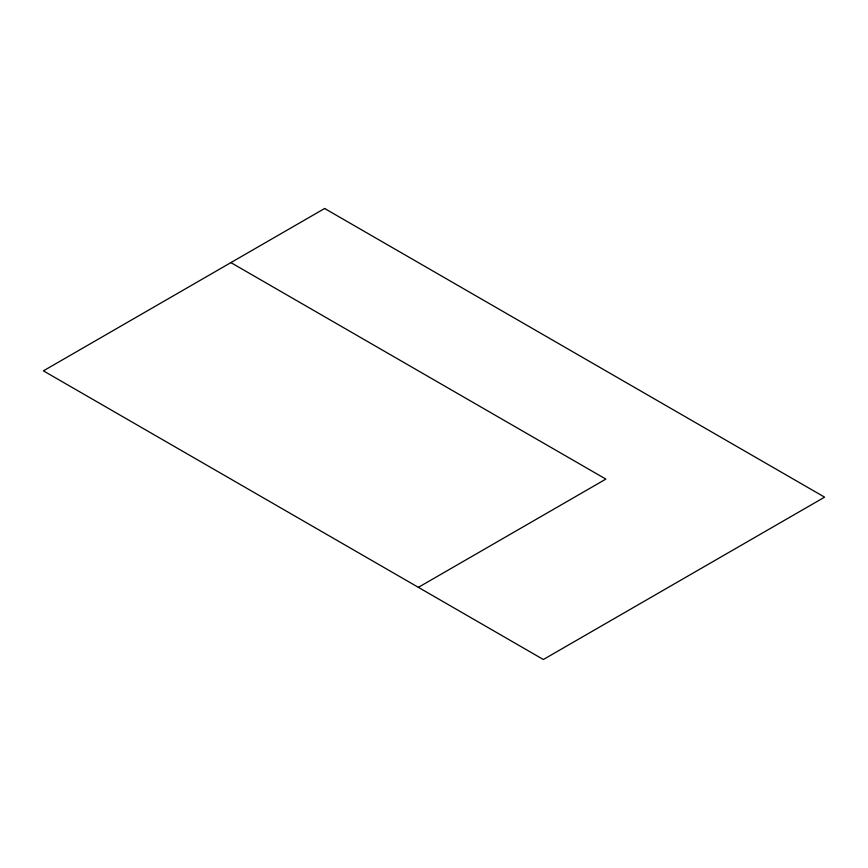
<?xml version="1.0" encoding="UTF-8"?>
<svg xmlns="http://www.w3.org/2000/svg" width="868" height="868" viewBox="0 0 868 868"><rect width="100%" height="100%" fill="white"/><g stroke="black" fill="none" stroke-linecap="round" stroke-linejoin="round"><path stroke-width="1.3" d="M418.376 587.343L605.864 479.103L230.888 262.613M324.632 208.494L43.4 370.853L543.368 659.506L824.6 497.147L324.632 208.494"/></g></svg>
